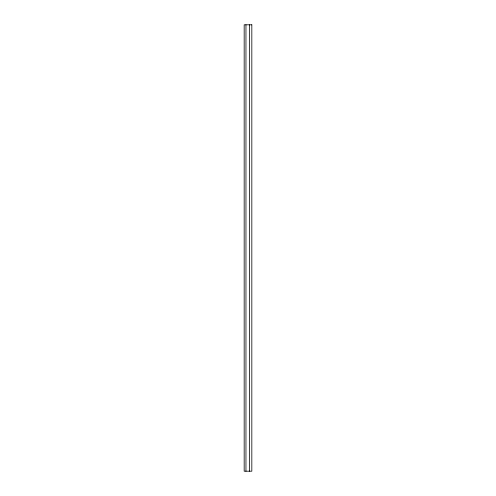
<?xml version="1.0" encoding="UTF-8"?>
<svg xmlns="http://www.w3.org/2000/svg" width="496" height="496" viewBox="0 0 496 496"><rect width="100%" height="100%" fill="white"/><g stroke="black" fill="none" stroke-linecap="round" stroke-linejoin="round"><path stroke-width="0.74" d="M249.445 24.8L249.445 471.2M245.96 24.8L245.96 471.2M251.825 24.8L244.175 24.8L244.175 471.2L251.825 471.2L251.825 24.8"/></g></svg>
